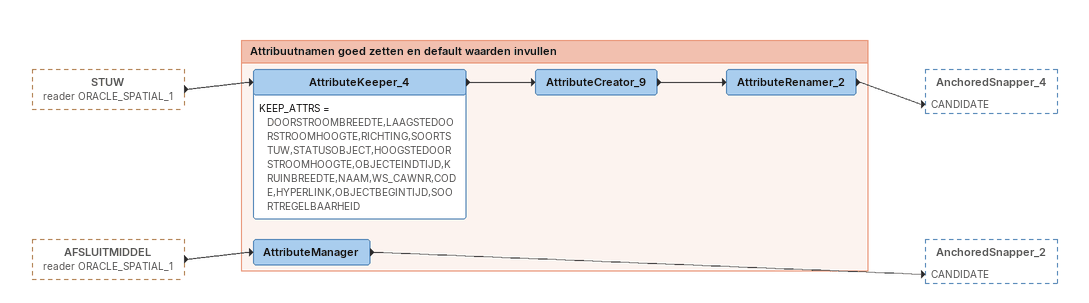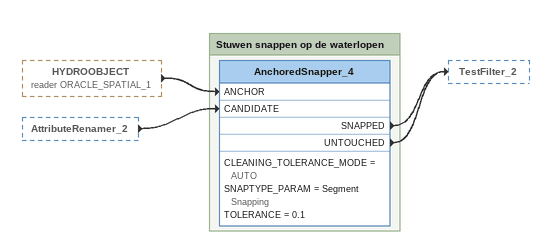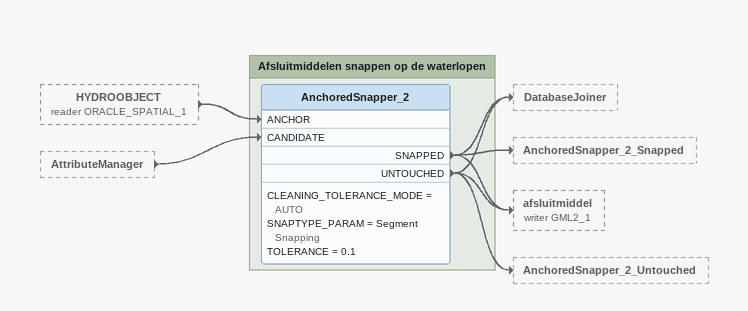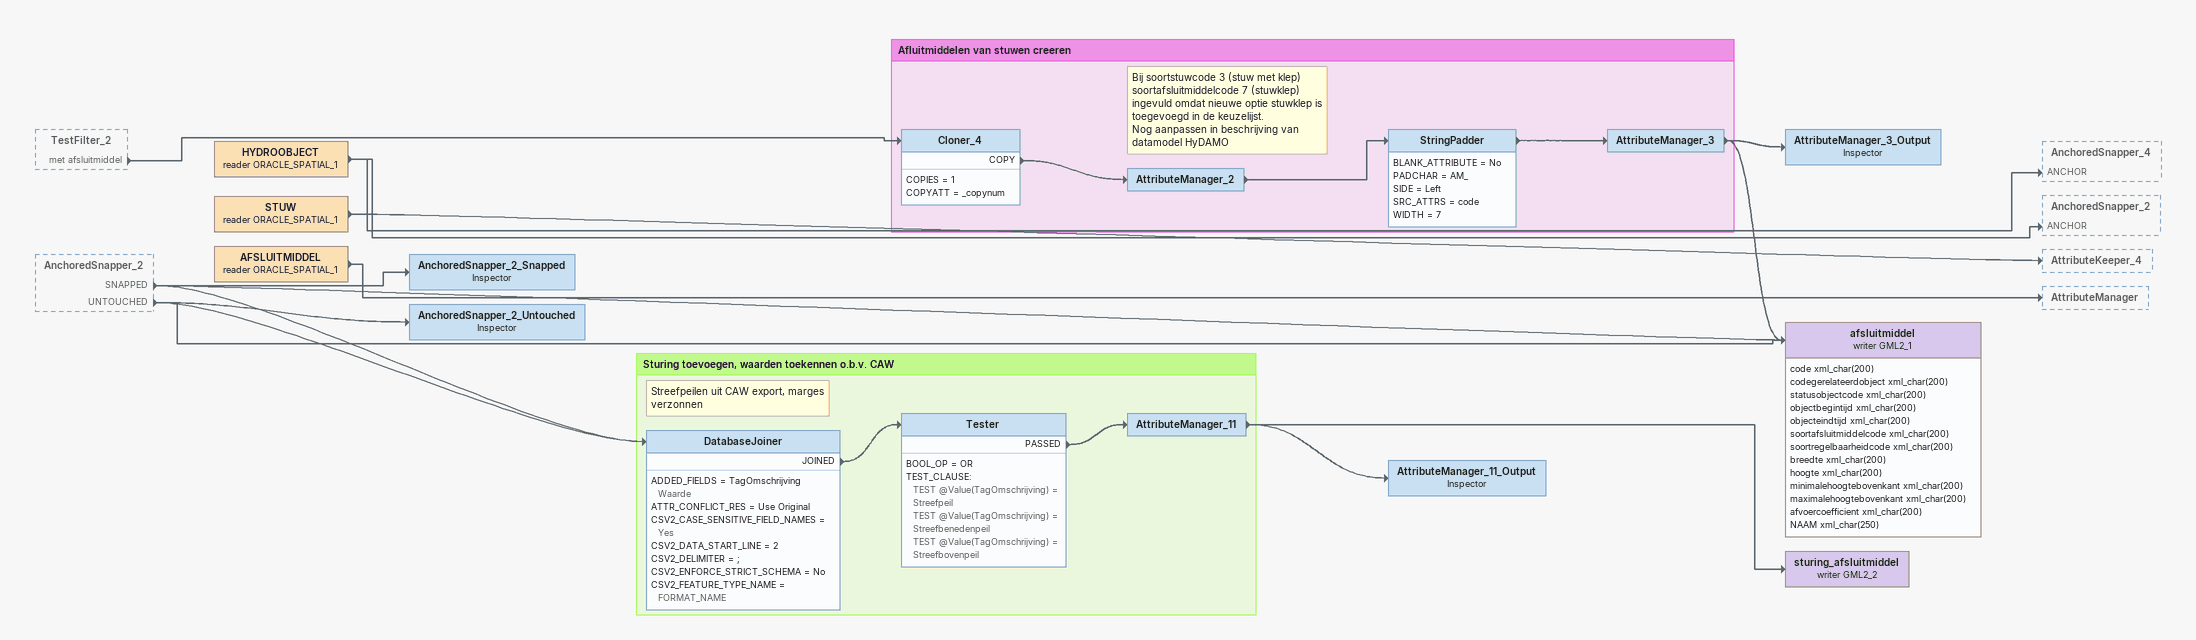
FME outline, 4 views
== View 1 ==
STUW (reader ORACLE_SPATIAL_1) [outside]
    -> AttributeKeeper_4
AFSLUITMIDDEL (reader ORACLE_SPATIAL_1) [outside]
    -> AttributeManager

Bookmark: Attribuutnamen goed zetten en default waarden invullen
AttributeKeeper_4
    KEEP_ATTRS = DOORSTROOMBREEDTE,LAAGSTEDOORSTROOMHOOGTE,RICHTING,SOORTSTUW,STATUSOBJECT,HOOGSTEDOORSTROOMHOOGTE,OBJECTEINDTIJD,KRUINBREEDTE,NAAM,WS_CAWNR,CODE,HYPERLINK,OBJECTBEGINTIJD,SOORTREGELBAARHEID
    -> AttributeCreator_9
AttributeCreator_9
    -> AttributeRenamer_2
AttributeRenamer_2
    -> AnchoredSnapper_4 [CANDIDATE]
AttributeManager
    -> AnchoredSnapper_2 [CANDIDATE]

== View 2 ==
HYDROOBJECT (reader ORACLE_SPATIAL_1) [outside]
    -> AnchoredSnapper_4 [ANCHOR]
AttributeRenamer_2 [outside]
    -> AnchoredSnapper_4 [CANDIDATE]

Bookmark: Stuwen snappen op de waterlopen
AnchoredSnapper_4
    CLEANING_TOLERANCE_MODE = AUTO
    SNAPTYPE_PARAM = Segment Snapping
    TOLERANCE = 0.1
    SNAPPED -> TestFilter_2
    UNTOUCHED -> TestFilter_2

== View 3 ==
HYDROOBJECT (reader ORACLE_SPATIAL_1) [outside]
    -> AnchoredSnapper_2 [ANCHOR]
AttributeManager [outside]
    -> AnchoredSnapper_2 [CANDIDATE]

Bookmark: Afsluitmiddelen snappen op de waterlopen
AnchoredSnapper_2
    CLEANING_TOLERANCE_MODE = AUTO
    SNAPTYPE_PARAM = Segment Snapping
    TOLERANCE = 0.1
    SNAPPED -> DatabaseJoiner
    SNAPPED -> AnchoredSnapper_2_Snapped
    SNAPPED -> afsluitmiddel (writer GML2_1)
    UNTOUCHED -> DatabaseJoiner
    UNTOUCHED -> AnchoredSnapper_2_Untouched
    UNTOUCHED -> afsluitmiddel (writer GML2_1)

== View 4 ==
TestFilter_2 [outside]
    met afsluitmiddel -> Cloner_4
AnchoredSnapper_2 [outside]
    SNAPPED -> DatabaseJoiner
    SNAPPED -> AnchoredSnapper_2_Snapped
    SNAPPED -> afsluitmiddel (writer GML2_1)
    UNTOUCHED -> DatabaseJoiner
    UNTOUCHED -> AnchoredSnapper_2_Untouched
    UNTOUCHED -> afsluitmiddel (writer GML2_1)
HYDROOBJECT (reader ORACLE_SPATIAL_1)
    -> AnchoredSnapper_4 [ANCHOR]
    -> AnchoredSnapper_2 [ANCHOR]
STUW (reader ORACLE_SPATIAL_1)
    -> AttributeKeeper_4
AttributeManager_3_Output: Inspector
AFSLUITMIDDEL (reader ORACLE_SPATIAL_1)
    -> AttributeManager
AnchoredSnapper_2_Snapped: Inspector
AnchoredSnapper_2_Untouched: Inspector
afsluitmiddel (writer GML2_1)
    attributes: code xml_char(200), codegerelateerdobject xml_char(200), statusobjectcode xml_char(200), objectbegintijd xml_char(200), objecteindtijd xml_char(200), soortafsluitmiddelcode xml_char(200), soortregelbaarheidcode xml_char(200), breedte xml_char(200), hoogte xml_char(200), minimalehoogtebovenkant xml_char(200), maximalehoogtebovenkant xml_char(200), afvoercoefficient xml_char(200), NAAM xml_char(250)
sturing_afsluitmiddel (writer GML2_2)
AttributeManager_11_Output: Inspector

Bookmark: Afluitmiddelen van stuwen creeren
Cloner_4
    COPIES = 1
    COPYATT = _copynum
    COPY -> AttributeManager_2
Note: Bij soortstuwcode 3 (stuw met klep) soortafsluitmiddelcode 7 (stuwklep) ingevuld omdat nieuwe optie stuwklep is toegevoegd in de keuzelijst. / Nog aanpassen in beschrijving van datamodel HyDAMO
AttributeManager_2
    -> StringPadder
StringPadder
    BLANK_ATTRIBUTE = No
    PADCHAR = AM_
    SIDE = Left
    SRC_ATTRS = code
    WIDTH = 7
    -> AttributeManager_3
AttributeManager_3
    -> afsluitmiddel (writer GML2_1)
    -> AttributeManager_3_Output

Bookmark: Sturing toevoegen, waarden toekennen o.b.v. CAW
Note: Streefpeilen uit CAW export, marges verzonnen
DatabaseJoiner
    ADDED_FIELDS = TagOmschrijving Waarde
    ATTR_CONFLICT_RES = Use Original
    CSV2_CASE_SENSITIVE_FIELD_NAMES = Yes
    CSV2_DATA_START_LINE = 2
    CSV2_DELIMITER = ;
    CSV2_ENFORCE_STRICT_SCHEMA = No
    CSV2_FEATURE_TYPE_NAME = FORMAT_NAME
    JOINED -> Tester
Tester
    BOOL_OP = OR
    TEST_CLAUSE:
      TEST @Value(TagOmschrijving) = Streefpeil
      TEST @Value(TagOmschrijving) = Streefbenedenpeil
      TEST @Value(TagOmschrijving) = Streefbovenpeil
    PASSED -> AttributeManager_11
AttributeManager_11
    -> AttributeManager_11_Output
    -> sturing_afsluitmiddel (writer GML2_2)
